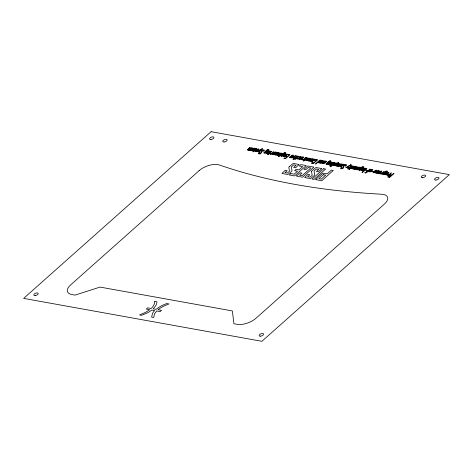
<?xml version="1.0" encoding="UTF-8"?>
<svg xmlns="http://www.w3.org/2000/svg" width="473" height="473" viewBox="0 0 473 473"><rect width="100%" height="100%" fill="white"/><g stroke="black" fill="none" stroke-linecap="round" stroke-linejoin="round"><path stroke-width="0.71" d="M269.025 150.083C268.493 147.641 263.597 152.903 263.745 152.897L264.306 152.945M363.867 167.176L363.79 166.851L362.152 166.827L358.587 169.984L359.657 170.191M387.493 171.433L387.417 171.108L385.779 171.084L382.214 174.241L383.284 174.448M285.887 153.163C285.515 150.556 280.164 156.232 280.643 155.942L281.204 155.984M331.07 161.305C330.716 158.697 325.365 164.344 325.826 164.084L326.896 164.285M264.502 152.678L266.606 150.81L267.363 150.993L265.111 152.814M289.375 166.632L292.988 163.575A1.07 0.508 -21.2 0 1 293.355 163.445L298.954 164.45A1.07 0.508 -21.2 0 1 298.954 164.651L295.631 167.755L293.703 167.412L296.051 165.325L293.644 164.894L291.368 166.916L291.983 170.552A2.04 0.976 -21.2 0 1 291.474 171.451L288.039 174.348A1.07 0.508 -21.2 0 1 287.679 174.478L282.074 173.473A1.058 0.503 -21.2 0 1 282.074 173.278L285.254 170.292L287.182 170.641L284.977 172.598L287.389 173.029L289.482 171.167L288.855 167.543A2.052 0.981 -21.2 0 1 289.381 166.632M334.423 165.651L334.849 165.727L338.674 162.328L337.202 163.185L336.498 163.055A0.97 0.461 -21.2 0 0 335.215 163.487L333.353 165.485M268.936 150.166L268.221 150.349L268.569 150.042L267.653 149.876L266.926 150.52L267.629 150.645A0.97 0.461 -21.2 0 1 267.677 151.319L266.116 152.708A0.916 0.438 -21.2 0 1 264.88 153.157L264.904 153.122M387.186 171.699L386.122 171.22L385.394 171.865L386.098 171.995A0.97 0.461 -21.2 0 1 386.145 172.663L384.584 174.052A0.916 0.438 -21.2 0 1 383.349 174.502L383.372 174.472M270.455 154.121L271.336 154.287L274.115 151.815L273.69 151.738L271.266 153.891L270.444 153.778L271.035 153.252L270.609 153.175L269.982 154.068A3.766 1.797 -21.2 0 0 270.39 154.115L270.385 154.121M248.467 150.071L247.598 150.018A3.961 1.892 -21.2 0 1 247.249 149.976L249.726 147.422L250.152 147.499L247.698 149.675L248.692 149.805L251.098 147.671L251.524 147.747L249.07 149.923L250.057 150.053L252.464 147.913L252.889 147.99L250.116 150.461L249.005 150.272A2.117 1.011 -21.2 0 1 248.36 150.148M337.036 166.029L336.208 165.982A3.961 1.892 -21.2 0 1 335.818 165.934L338.296 163.38L338.721 163.457L336.273 165.639L337.261 165.769L339.667 163.628L340.093 163.705L337.639 165.881L338.633 166.011L341.033 163.877L341.465 163.954L338.686 166.419L337.61 166.23A2.117 1.011 -21.2 0 1 336.93 166.106M320.942 160.235L319.843 160.057L315.396 164.013L315.822 164.09L317.495 162.6L318.193 162.73A0.97 0.461 -21.2 0 0 319.482 162.298L321.072 160.885A0.916 0.438 -21.2 0 0 321.096 160.217M334.003 165.556L333.767 165.538A3.967 1.892 -21.2 0 1 333.353 165.491M327.192 164.001L329.445 162.18L328.688 161.997L326.642 163.877M359.953 169.902L362.206 168.081L361.449 167.897L359.403 169.783M285.532 153.471L285.118 153.394L285.467 153.081L284.551 152.921L283.824 153.565L284.527 153.69M330.716 161.612L330.302 161.535L330.651 161.222L329.734 161.062L329.007 161.707L329.711 161.831M363.477 167.513L363.063 167.436L363.412 167.129L362.495 166.963L361.768 167.608L362.472 167.738M359.841 169.884L359.51 169.807M281.742 155.806C282.606 156.22 285.615 153.802 283.504 153.855L281.512 155.753M353.863 169.174L353.834 169.163A4.251 2.028 -21.2 0 0 354.242 169.233L355.4 169.429L358.179 166.963L357.754 166.886L355.335 169.032L354.354 168.896L356.808 166.715L356.382 166.638L353.899 169.186M319.795 163.037L319.76 163.025A4.251 2.028 -21.2 0 0 320.174 163.096L321.333 163.291L324.106 160.826L323.68 160.749L321.268 162.895L320.286 162.759L322.74 160.578L322.308 160.501L319.831 163.049M281.713 156.143L281.34 156.031M264.815 153.098L264.442 152.986M355.377 166.431L352.905 168.979L352.48 168.902L354.933 166.721L353.952 166.585L351.534 168.737L351.108 168.66L353.887 166.189L355.034 166.384A4.316 2.058 -21.2 0 1 355.383 166.431M303.524 157.089L301.053 159.638L300.627 159.561L303.081 157.379L302.099 157.243L299.681 159.389L299.255 159.312L302.034 156.847L303.181 157.036A4.316 2.058 -21.2 0 1 303.53 157.089M321.652 168.542L316.053 167.537A1.07 0.508 -21.2 0 0 315.686 167.667L312.074 170.718A2.052 0.981 -21.2 0 0 311.53 171.646M311.559 171.634L312.18 175.258L310.087 177.121L307.681 176.689L309.88 174.732L307.958 174.383L304.772 177.369A1.058 0.503 -21.2 0 0 304.778 177.564L310.377 178.569A1.07 0.508 -21.2 0 0 310.743 178.439L314.178 175.542A2.04 0.976 -21.2 0 0 314.705 174.632L314.072 171.001L316.342 168.985L318.749 169.417L316.407 171.504L318.335 171.847L321.652 168.737A1.07 0.508 -21.2 0 0 321.652 168.542M284.545 153.678A0.97 0.461 -21.2 0 1 284.575 154.364L283.014 155.753A0.916 0.438 -21.2 0 1 281.778 156.202M329.728 161.813A0.97 0.461 -21.2 0 1 329.758 162.505L328.197 163.895A0.916 0.438 -21.2 0 1 326.961 164.344M362.489 167.72A0.97 0.461 -21.2 0 1 362.519 168.406L360.958 169.795A0.916 0.438 -21.2 0 1 359.722 170.245M311.547 163.191L313.54 163.481L317.507 159.986C317.655 158.822 314.545 159.342 314.368 160.595L314.823 160.678L315.899 159.72L317.028 159.921L313.28 163.256L312.156 163.049L313.15 162.162L312.694 162.079L311.547 163.167M264.295 150.16L262.592 149.793L261.131 150.922A0.822 0.39 -21.2 0 0 260.942 151.242L260.865 152.814L259.937 153.642L258.843 153.447L259.837 152.56L259.381 152.477C256.07 153.837 260.818 154.789 261.256 152.962A0.84 0.402 -21.2 0 0 261.445 152.637L261.522 151.058L262.586 150.112L263.686 150.313L262.604 151.271L263.065 151.354L264.289 150.213M266.34 153.299L266.488 153.435A4.251 2.028 -21.2 0 0 266.831 153.489L267.99 153.684L270.763 151.212L270.337 151.135L267.925 153.282L266.943 153.146L269.391 150.964L268.966 150.887L266.358 153.252M277.119 155.245L277.267 155.381A4.251 2.028 -21.2 0 0 277.61 155.428L278.768 155.623L281.541 153.157L281.116 153.081L278.698 155.227L277.722 155.091L280.17 152.909L279.744 152.832L277.119 155.245M283.238 156.344L283.386 156.48A4.251 2.028 -21.2 0 0 283.729 156.528L284.888 156.729L287.661 154.257L287.235 154.18L284.823 156.327L283.841 156.191L286.289 154.009L285.863 153.932L283.244 156.321M308.142 160.832L308.29 160.968A4.251 2.028 -21.2 0 0 308.633 161.015L309.791 161.21L312.57 158.745L312.139 158.668L309.726 160.814L308.745 160.678L311.199 158.496L310.773 158.42L308.148 160.808M326.488 161.311L325.14 162.564L323.644 162.47L322.811 163.215L324.608 163.049L323.946 163.593L322.261 163.404L324.839 160.956L326.11 161.163A3.861 1.839 -21.2 0 1 326.34 161.198L326.488 161.334M328.422 164.486L328.569 164.622A4.251 2.028 -21.2 0 0 328.912 164.669L330.071 164.864L332.844 162.399L332.418 162.322L330.006 164.468L329.025 164.332L331.472 162.15L331.047 162.073L328.422 164.486M343.841 164.438L342.493 165.692L341.003 165.597L340.164 166.342L341.961 166.177L341.258 166.744L339.614 166.531L342.192 164.084L343.463 164.291A3.861 1.839 -21.2 0 1 343.694 164.326L343.841 164.438M346.532 164.976L345.302 166.171L344.847 166.088L345.923 165.13L344.829 164.929L343.759 165.881L343.682 167.454A0.84 0.402 -21.2 0 1 343.499 167.779C343.085 169.535 338.443 168.837 341.618 167.294L342.08 167.377L341.08 168.264L342.174 168.459L343.108 167.631L343.179 166.058A0.822 0.39 -21.2 0 1 343.368 165.739L344.805 164.616L346.532 164.976M361.183 170.392L361.331 170.528A4.251 2.028 -21.2 0 0 361.674 170.576L362.832 170.771L365.605 168.299L365.18 168.222L362.767 170.375L361.786 170.233L364.234 168.057L363.808 167.98L361.201 170.339M387.842 176.937L389.657 177.393L394.104 173.437L393.648 173.355L391.898 174.909L390.172 174.815L387.848 176.926M257.59 150.704C257.667 151.951 253.658 151.768 255.816 150.568L256.248 150.645L255.704 151.124L256.561 151.277L257.046 150.846C255.012 148.741 261.208 148.345 258.495 150.012L258.069 149.935L258.69 149.385L257.838 149.232L257.282 149.722L257.59 150.704M308.254 159.833L307.947 158.851L308.497 158.354L309.354 158.508L308.733 159.064L309.159 159.141C311.731 157.403 305.647 157.976 307.71 159.969L307.225 160.406L306.368 160.252L306.912 159.773L306.48 159.697C304.399 160.737 308.041 161.234 308.242 159.886M375.42 171.936C375.42 173.248 371.5 172.947 373.646 171.794L374.078 171.87L373.534 172.355L374.391 172.509L374.876 172.071C372.825 170.079 378.908 169.464 376.325 171.244L375.899 171.167L376.52 170.611L375.663 170.457L375.113 170.954L375.42 171.936M377.791 172.361C377.915 173.609 373.889 173.42 376.023 172.225L376.449 172.302L375.911 172.781L376.762 172.935L377.253 172.503C375.201 170.463 381.344 169.931 378.702 171.669L378.27 171.593L378.891 171.043L378.039 170.889L377.484 171.38L377.791 172.361M154.795 301.407L154.287 304.163L152.732 306.788A13.965 6.663 -21.2 0 1 151.112 308.467L147.677 307.846L146.281 309.082L149.722 309.703L145.495 312.405L139.576 314.941L141.604 315.308L147.198 312.96A16.809 8.023 -21.2 0 0 151.768 310.069L154.659 310.59A16.525 7.887 -21.2 0 0 152.507 313.457L151.626 317.117L153.725 317.489L154.488 314.013L156.699 310.956L160.134 311.577L161.53 310.341L158.088 309.72A13.392 6.391 -21.2 0 1 159.59 308.52L163.333 306.291L168.944 303.956L166.75 303.56A21.066 10.051 -21.2 0 0 160.885 306.137A22.036 10.518 -21.2 0 0 159.821 306.735L156.025 309.348L153.175 308.834L155.582 305.942A22.048 10.518 -21.2 0 0 155.854 305.469A20.83 9.939 -21.2 0 0 156.918 301.792L154.795 301.407M385.85 172.379C385.134 174.614 380.327 174.945 385.075 172.154L385.85 172.379M301.75 159.679L301.892 159.815A3.766 1.797 -21.2 0 0 302.294 159.868L303.246 160.034L306.019 157.562L305.593 157.491L303.175 159.643L302.353 159.525L302.945 158.999L302.519 158.922L301.75 159.679M380.002 173.78L380.144 173.916A3.766 1.797 -21.2 0 0 380.546 173.963L381.492 174.135L384.271 171.664L383.845 171.587L381.421 173.739L380.599 173.626L381.191 173.1L380.765 173.023L380.02 173.727M387.156 175.069L387.298 175.205A3.766 1.797 -21.2 0 0 387.7 175.252L388.652 175.424L391.425 172.952L391 172.876L388.575 175.028L387.754 174.915L388.351 174.389L387.919 174.312L387.156 175.069M320.747 160.625L318.926 162.316L317.821 162.316L319.949 160.418L320.747 160.625M310.678 161.234L312.357 161.535L314.876 159.23L313.156 159.017L310.678 161.234M368.532 171.658L370.205 171.959L372.724 169.653L371.003 169.44L368.532 171.658M384.851 174.602L386.524 174.904L389.043 172.592L387.369 172.361L384.862 174.572M297.009 158.768C299.474 160.796 303.749 154.127 298.682 157.225L300.586 156.93L298.451 158.822L297.57 158.668L298.138 158.159L297.712 158.083L297.02 158.745M251.003 150.485C253.327 152.519 257.874 145.95 252.753 148.859L254.61 148.646L253.611 149.533L252.139 149.415L251.015 150.455M272.223 154.304C274.541 156.332 279.129 149.775 273.979 152.684L275.83 152.472L274.831 153.358L273.359 153.234L272.223 154.304M274.689 154.754C277.048 156.776 281.553 150.213 276.445 153.128L278.295 152.915L277.296 153.802L275.824 153.678L274.701 154.724M289.393 157.403C291.681 159.431 296.299 152.897 291.149 155.777L293 155.564L292.007 156.451L290.528 156.332L289.393 157.403M356.287 169.452C358.658 171.48 363.146 164.917 358.043 167.832L359.894 167.619L358.895 168.506L357.422 168.382L356.287 169.452M377.72 173.313C380.008 175.347 384.608 168.808 379.476 171.693L381.327 171.48L380.333 172.367L378.855 172.243L377.732 173.289M256.697 148.794L254.468 151.248L252.813 151.868L253.676 151.1L253.132 151.005L253.451 150.716L254.001 150.816L256.13 148.924L255.58 148.824L255.905 148.534L256.697 148.794M298.564 156.338L296.335 158.786L294.679 159.413L295.542 158.644L294.992 158.55L295.867 158.36L297.996 156.462L297.446 156.368L297.771 156.078L298.564 156.338M307.361 157.923L305.132 160.377L303.477 160.997L304.34 160.229L303.796 160.134L304.115 159.844L304.665 159.945L306.794 158.053L306.244 157.952L306.569 157.663L307.355 157.947M351.693 165.911L349.464 168.358L347.809 168.985L348.672 168.217L348.122 168.122L348.447 167.832L348.997 167.933L351.126 166.035L350.576 165.94L350.901 165.651L351.693 165.911M296.713 175.832L296.683 175.909A1.094 0.52 -21.2 0 0 296.713 176.157L302.3 177.168A1.094 0.52 -21.2 0 0 302.791 177.008L313.7 167.306A1.094 0.52 -21.2 0 0 313.67 167.058L308.083 166.047A1.094 0.52 -21.2 0 0 307.598 166.206L303.903 169.322L305.83 169.671L308.242 167.525L310.808 167.986L302.146 175.69L299.58 175.229L301.922 173.142L299.994 172.799L296.713 175.832M315.887 179.285L315.858 179.362A1.094 0.52 -21.2 0 0 315.887 179.616L321.67 180.804L333.317 170.446L331.39 170.103L327.204 173.828L323.065 173.23A1.094 0.52 -21.2 0 0 322.58 173.384L315.887 179.285M295.454 155.664L293.473 158.272L293.047 158.195L294.644 156.173L291.522 157.923L295.454 155.664M261.114 149.503L259.127 152.087L258.701 152.01L260.345 149.971L257.182 151.732L262.497 148.599L261.114 149.503M349.748 165.473L347.761 168.057L347.336 167.98L348.973 165.94L345.81 167.702L351.132 164.569L349.748 165.473M211.106 131.689L23.65 298.386L261.894 341.311L449.35 174.614L211.106 131.689M199.157 170.629L70.625 284.923A13.983 6.669 -21.2 0 0 71.766 294.525L75.071 295.122L100.028 287.087L232.385 310.932L233.904 323.739L237.21 324.336A13.983 6.669 -21.2 0 0 255.923 318.311L384.454 204.011A13.983 6.669 -21.2 0 0 381.729 194.232A764.356 364.718 -21.2 0 1 219.253 164.959A13.983 6.669 -21.2 0 0 199.157 170.629M252.399 149.634L251.565 150.379L252.481 150.538L253.315 149.799L252.399 149.634M268.09 154.364L267.606 154.795L268.534 154.44L268.09 154.364M271.496 151.342L268.717 153.814L269.143 153.891L271.922 151.419L271.496 151.342M273.625 153.459L272.785 154.198L273.701 154.364L274.535 153.619L273.625 153.459M276.09 153.902L275.251 154.641L276.167 154.807L277.001 154.068L276.09 153.902M278.869 156.303L278.384 156.734L279.312 156.386L278.869 156.303M282.275 153.287L279.496 155.753L279.921 155.83L282.7 153.364L282.275 153.287M284.267 158.023L283.912 158.337L285.526 158.626L289.979 154.677L288.329 154.375L287.98 154.689L289.169 154.902L287.418 156.462L285.999 156.581L287.064 156.77L285.42 158.236L284.267 158.023M290.794 156.551L289.961 157.296L290.871 157.456L291.711 156.717L290.794 156.551M293.396 158.922L292.911 159.354L293.834 158.999L293.396 158.922M296.796 155.901L294.023 158.372L294.448 158.449L297.221 155.978L296.796 155.901M290.824 173.573L289.263 174.963L294.561 175.915L306.202 165.562L300.828 164.592L299.267 165.982L302.714 166.602L299.025 169.89L296.057 169.352L294.567 170.676L297.535 171.214L294.194 174.182L290.824 173.573M313.368 159.235L311.24 161.127L312.186 161.299L314.314 159.407L313.368 159.235M324.939 161.323L323.946 162.209L324.886 162.375L325.885 161.488L324.939 161.323M323.692 168.713L312.044 179.066L313.971 179.415L325.613 169.062L323.692 168.713M330.172 165.55L329.687 165.982L330.615 165.627L330.172 165.55M333.577 162.529L330.798 165L331.224 165.077L334.003 162.606L333.577 162.529M334.73 162.736L330.284 166.691L330.71 166.768L335.162 162.813L334.73 162.736M335.611 163.587L333.802 165.195L334.783 165.331L336.877 163.469L335.611 163.587M323.307 174.72L318.832 178.693L321.238 179.131L325.714 175.152L323.307 174.72M342.298 164.444L341.299 165.331L342.239 165.503L343.238 164.616L342.298 164.444M349.358 169.003L348.873 169.435L349.795 169.086L349.358 169.003M352.757 165.988L349.985 168.453L350.41 168.53L353.183 166.064L352.757 165.988M357.689 168.601L356.849 169.346L357.765 169.511L358.599 168.766L357.689 168.601M366.398 168.441L361.951 172.397L362.407 172.479L366.853 168.524L366.398 168.441M366.049 170.026L365.7 170.333L367.036 170.576L367.391 170.262L366.049 170.026M365.109 172.621L364.784 172.911L365.806 173L367.852 171.675L370.264 169.139L369.839 169.062L367.385 171.244L366.835 171.143L366.516 171.433L367.06 171.533L365.718 172.728L365.109 172.621M371.222 169.659L369.094 171.551L370.034 171.723L372.162 169.831L371.222 169.659M372.05 171.102L371.695 171.415L373.037 171.658L373.386 171.344L372.05 171.102M379.121 172.468L378.288 173.207L379.198 173.372L380.032 172.627L379.121 172.468M387.541 172.598L385.412 174.49L386.352 174.661L388.481 172.769L387.541 172.598M390.45 175.028L388.457 176.801L389.551 176.997L391.543 175.223L390.45 175.028M224.096 141.983A2.33 1.112 -21.2 0 0 227.129 139.866A2.33 1.112 -21.2 0 0 223.593 140.12A2.33 1.112 -21.2 0 0 224.096 141.983M210.899 139.511A2.33 1.112 -21.2 0 0 213.932 137.395A2.33 1.112 -21.2 0 0 210.396 137.643A2.33 1.112 -21.2 0 0 210.899 139.511M422.56 177.742A2.33 1.112 -21.2 0 0 425.594 175.625A2.33 1.112 -21.2 0 0 422.058 175.879A2.33 1.112 -21.2 0 0 422.56 177.742M435.94 180.059A2.33 1.112 -21.2 0 0 438.974 177.943A2.33 1.112 -21.2 0 0 435.432 178.191A2.33 1.112 -21.2 0 0 435.94 180.059M260.517 336.173A2.33 1.112 -21.2 0 0 263.55 334.05A2.33 1.112 -21.2 0 0 260.014 334.305A2.33 1.112 -21.2 0 0 260.517 336.173M35.156 295.572A2.33 1.112 -21.2 0 0 38.189 293.455A2.33 1.112 -21.2 0 0 34.647 293.709A2.33 1.112 -21.2 0 0 35.156 295.572"/></g></svg>
